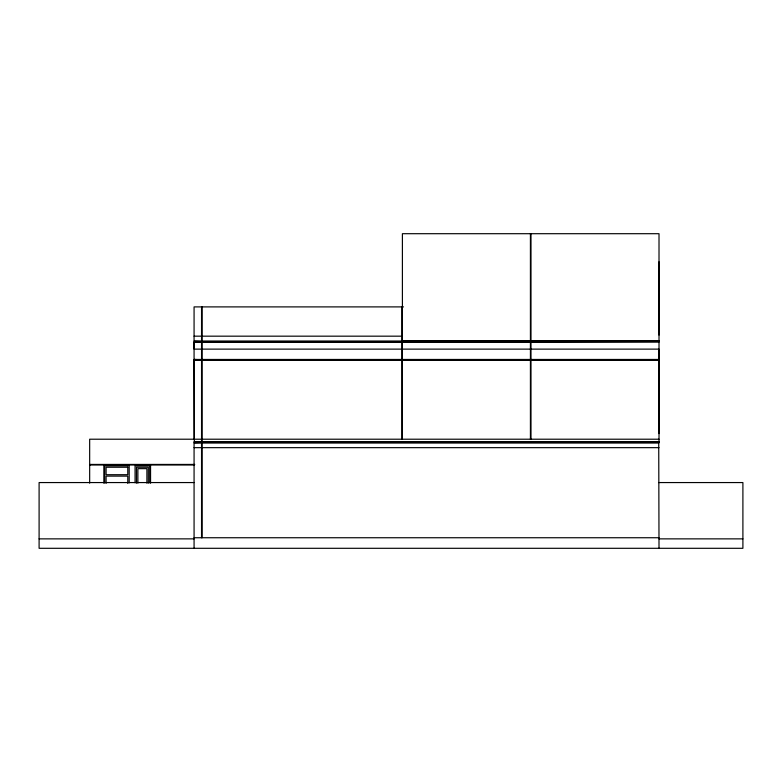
<?xml version="1.0" encoding="UTF-8"?>
<svg xmlns="http://www.w3.org/2000/svg" width="782" height="782" viewBox="0 0 782 782"><rect width="100%" height="100%" fill="white"/><g stroke="black" fill="none" stroke-linecap="round" stroke-linejoin="round"><path stroke-width="1.17" d="M194.073 439.21L194.073 360.385L201.541 360.101M658.444 341.802L658.444 340.678L658.444 341.441M659.011 433.58L659.011 233.701L402.398 233.701L402.398 359.74L530.421 359.74L530.421 341.802L402.398 341.802M659.011 335.048L659.011 261.853M201.541 341.802L194.073 342.086L194.073 349.124L201.541 349.124M194.073 548.299L194.073 442.866L201.541 442.592M202.098 442.026L659.011 441.742L659.011 360.385L530.988 360.385M403.512 306.896L194.073 306.896L194.073 341.157L201.541 341.441M194.073 336.172L201.541 336.172M202.098 336.172L402.398 336.172M402.398 340.678L659.011 340.678L530.988 341.157M194.073 341.157L201.541 341.157M202.098 341.157L401.84 341.157M402.398 341.157L530.421 341.157M202.098 341.441L401.84 341.441M402.398 341.441L530.421 341.441L530.421 233.701M202.098 341.802L401.84 341.802M201.541 342.086L194.073 342.086L194.073 359.456L201.541 359.74M202.098 342.086L401.84 342.086M402.398 342.086L530.421 342.086M530.988 342.086L659.011 342.086M202.098 349.124L659.011 349.124L659.011 359.456L530.988 359.456M194.073 359.456L201.541 359.456M202.098 359.456L401.84 359.456M402.398 359.456L530.421 359.456M202.098 359.74L401.84 359.74L401.84 306.896M658.727 359.74L530.988 359.74L530.988 341.802L658.727 341.441L530.988 341.441L530.988 233.701M202.098 360.101L401.84 360.101L401.84 439.21M658.727 360.101L530.988 360.101L530.988 439.21M201.541 360.385L194.073 360.385L194.356 442.592M202.098 360.385L401.84 360.385M402.398 360.385L530.421 360.385M201.541 439.21L89.666 439.21L89.666 464.43L194.747 464.43M202.098 439.21L659.011 439.21M194.073 441.742L201.541 441.742M202.098 441.742L659.011 441.742M194.356 442.026L201.541 442.026M202.098 442.592L658.727 442.592L659.011 548.299M194.073 442.866L201.541 442.866M202.098 442.866L659.011 442.866M194.073 447.656L201.541 447.656M202.098 447.656L659.011 447.656M194.493 464.997L89.666 464.997L89.666 483.159M194.073 482.562L39.1 482.562L39.1 548.299L742.9 548.299L742.9 482.562L658.669 482.562M194.073 537.742L659.011 537.742M39.1 538.866L194.073 538.866M659.011 538.866L742.9 538.866M658.727 442.026L658.727 442.592M658.444 442.026L658.444 442.592M530.421 439.21L530.421 360.101L402.398 360.101L402.398 439.21M202.098 306.896L202.098 537.742M201.541 306.896L201.541 537.742M194.356 359.456L194.356 360.385M150.555 464.997L150.555 483.188M149.714 482.777L149.714 465.837L135.071 465.837L135.071 482.777M148.306 483.129L148.306 467.245L136.479 467.245L136.479 483.129M146.899 483.159L146.899 468.653L137.886 468.653L137.886 483.159M129.186 482.905L129.186 465.837L104.69 465.837L104.69 482.905M127.779 483.364L127.779 476.121L106.098 476.121L106.098 483.364M103.85 464.997L103.85 483.188M90.233 464.43L90.233 464.997M127.779 467.245L106.098 467.245L106.098 474.713L127.779 474.713L127.779 467.245"/></g></svg>
